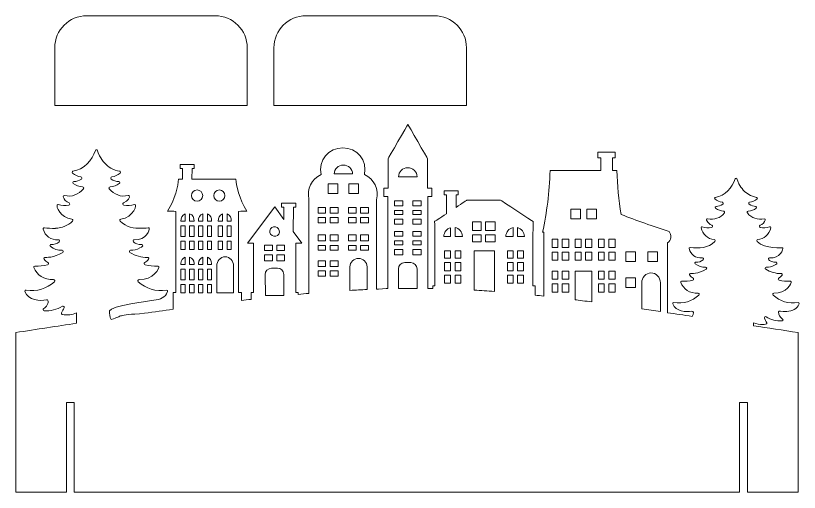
# Model space of a CAD drawing. Header units: inches. Extents: x 624 to 1242, y -178 to 12.
# Drawn here: x 936.3 to 1241.6, y -177.8 to 7.7 of the extents above; entities that cross this region are included whole.
import ezdxf

# ---------------------------------------------------------------- set-up
doc = ezdxf.new("R2010")
doc.units = ezdxf.units.IN
doc.header["$MEASUREMENT"] = 0
doc.layers.add('_U+0421_U+043B_U+043E_U+0439 1', color=7, linetype='Continuous')

# ---------------------------------------------------------------- blocks, each defined once
blk = doc.blocks.new('block 3')
at = {"layer": '_U+0421_U+043B_U+043E_U+0439 1', "color": 1, "lineweight": 5, "true_color": 0xff0000}
blk.add_open_spline([(1026.55, -4.86), (1026.55, -4.86), (1026.55, -27.35), (1026.55, -27.35), (1026.55, -27.35), (951.55, -27.35), (951.55, -27.35), (951.55, -27.35), (951.55, -4.86), (951.55, -4.86), (951.55, 2.05), (957.15, 7.65), (964.05, 7.65), (964.05, 7.65), (1014.04, 7.65), (1014.04, 7.65), (1020.95, 7.65), (1026.55, 2.05), (1026.55, -4.86)], degree=3, knots=[0, 0, 0, 0, 1, 1, 1, 2, 2, 2, 3, 3, 3, 4, 4, 4, 5, 5, 5, 6, 6, 6, 6], dxfattribs=at)
blk = doc.blocks.new('block 2')
at = {"layer": '_U+0421_U+043B_U+043E_U+0439 1'}
blk.add_blockref('block 3', (0, 0), dxfattribs=at)
blk = doc.blocks.new('block 5')
at = {"layer": '_U+0421_U+043B_U+043E_U+0439 1', "color": 1, "lineweight": 5, "true_color": 0xff0000}
blk.add_open_spline([(1111.92, -4.86), (1111.92, -4.86), (1111.92, -27.35), (1111.92, -27.35), (1111.92, -27.35), (1036.92, -27.35), (1036.92, -27.35), (1036.92, -27.35), (1036.92, -4.86), (1036.92, -4.86), (1036.92, 2.05), (1042.52, 7.65), (1049.43, 7.65), (1049.43, 7.65), (1099.41, 7.65), (1099.41, 7.65), (1106.32, 7.65), (1111.92, 2.05), (1111.92, -4.86)], degree=3, knots=[0, 0, 0, 0, 1, 1, 1, 2, 2, 2, 3, 3, 3, 4, 4, 4, 5, 5, 5, 6, 6, 6, 6], dxfattribs=at)
blk = doc.blocks.new('block 4')
at = {"layer": '_U+0421_U+043B_U+043E_U+0439 1'}
blk.add_blockref('block 5', (0, 0), dxfattribs=at)
blk = doc.blocks.new('block 9')
at = {"layer": '_U+0421_U+043B_U+043E_U+0439 1', "color": 1, "lineweight": 5, "true_color": 0xff0000}
for points in [[(1058.04, -57.76), (1061.77, -57.76), (1061.77, -61.49), (1058.04, -61.49), (1058.04, -57.76)], [(1069.9, -57.76), (1069.9, -61.49), (1066.17, -61.49), (1066.17, -57.76), (1069.9, -57.76)], [(1057.05, -69.14), (1054.22, -69.14), (1054.22, -67.02), (1057.05, -67.02), (1057.05, -69.14)], [(1061.95, -69.14), (1058.82, -69.14), (1058.82, -67.02), (1061.95, -67.02), (1061.95, -69.14)], [(1066, -69.14), (1066, -67.02), (1068.93, -67.02), (1068.93, -69.14), (1066, -69.14)], [(1073.72, -69.14), (1070.69, -69.14), (1070.69, -67.02), (1073.72, -67.02), (1073.72, -69.14)], [(1083.87, -64.37), (1087.17, -64.37), (1087.17, -66.38), (1083.87, -66.38), (1083.87, -64.37)], [(1094.32, -66.38), (1091.02, -66.38), (1091.02, -64.37), (1094.32, -64.37), (1094.32, -66.38)], [(1083.87, -68.14), (1087.17, -68.14), (1087.17, -69.73), (1083.87, -69.73), (1083.87, -68.14)], [(1094.32, -69.73), (1091.02, -69.73), (1091.02, -68.14), (1094.32, -68.14), (1094.32, -69.73)], [(1152.6, -67.69), (1156.33, -67.69), (1156.33, -71.42), (1152.6, -71.42), (1152.6, -67.69)], [(1162.53, -71.42), (1158.8, -71.42), (1158.8, -67.69), (1162.53, -67.69), (1162.53, -71.42)], [(1057.05, -72.95), (1054.22, -72.95), (1054.22, -70.91), (1057.05, -70.91), (1057.05, -72.95)], [(1061.95, -72.95), (1058.82, -72.95), (1058.82, -70.91), (1061.95, -70.91), (1061.95, -72.95)], [(1066, -72.95), (1066, -70.91), (1068.93, -70.91), (1068.93, -72.95), (1066, -72.95)], [(1073.72, -72.95), (1070.69, -72.95), (1070.69, -70.91), (1073.72, -70.91), (1073.72, -72.95)], [(1083.87, -71.49), (1087.17, -71.49), (1087.17, -73.51), (1083.87, -73.51), (1083.87, -71.49)], [(1094.32, -73.51), (1091.02, -73.51), (1091.02, -71.49), (1094.32, -71.49), (1094.32, -73.51)], [(1114.32, -72.54), (1117.64, -72.54), (1117.64, -75.9), (1114.32, -75.9), (1114.32, -72.54)], [(1123.05, -75.9), (1119.4, -75.9), (1119.4, -72.54), (1123.05, -72.54), (1123.05, -75.9)], [(1002.31, -78.32), (1000.72, -78.32), (1000.72, -74.08), (1002.31, -74.08), (1002.31, -78.32)], [(1005.85, -78.32), (1004.08, -78.32), (1004.08, -74.08), (1005.85, -74.08), (1005.85, -78.32)], [(1009.27, -78.32), (1007.52, -78.32), (1007.52, -74.08), (1009.27, -74.08), (1009.27, -78.32)], [(1012.65, -78.32), (1011.03, -78.32), (1011.03, -74.08), (1012.65, -74.08), (1012.65, -78.32)], [(1015.21, -78.32), (1015.21, -74.08), (1016.91, -74.08), (1016.91, -78.32), (1015.21, -78.32)], [(1018.67, -74.08), (1020.34, -74.08), (1020.34, -78.32), (1018.67, -78.32), (1018.67, -74.08)], [(1057.05, -79.96), (1054.22, -79.96), (1054.22, -77.68), (1057.05, -77.68), (1057.05, -79.96)], [(1061.95, -79.96), (1058.82, -79.96), (1058.82, -77.68), (1061.95, -77.68), (1061.95, -79.96)], [(1068.93, -77.68), (1068.93, -79.96), (1066, -79.96), (1066, -77.68), (1068.93, -77.68)], [(1073.72, -79.96), (1070.69, -79.96), (1070.69, -77.68), (1073.72, -77.68), (1073.72, -79.96)], [(1083.87, -76.31), (1087.17, -76.31), (1087.17, -78.2), (1083.87, -78.2), (1083.87, -76.31)], [(1094.32, -78.2), (1091.02, -78.2), (1091.02, -76.31), (1094.32, -76.31), (1094.32, -78.2)], [(1114.32, -77.67), (1117.64, -77.67), (1117.64, -80.4), (1114.32, -80.4), (1114.32, -77.67)], [(1123.05, -80.4), (1119.4, -80.4), (1119.4, -77.67), (1123.05, -77.67), (1123.05, -80.4)], [(1147.49, -82.61), (1145.27, -82.61), (1145.27, -79.35), (1147.49, -79.35), (1147.49, -82.61)], [(1151.73, -82.61), (1149.26, -82.61), (1149.26, -79.35), (1151.73, -79.35), (1151.73, -82.61)], [(1154.3, -82.61), (1154.3, -79.35), (1156.55, -79.35), (1156.55, -82.61), (1154.3, -82.61)], [(1160.76, -82.61), (1158.31, -82.61), (1158.31, -79.35), (1160.76, -79.35), (1160.76, -82.61)], [(1165.6, -82.61), (1163.33, -82.61), (1163.33, -79.35), (1165.6, -79.35), (1165.6, -82.61)], [(1169.79, -82.61), (1167.37, -82.61), (1167.37, -79.35), (1169.79, -79.35), (1169.79, -82.61)], [(1002.31, -83.35), (1000.72, -83.35), (1000.72, -80.08), (1002.31, -80.08), (1002.31, -83.35)], [(1005.85, -83.35), (1004.08, -83.35), (1004.08, -80.08), (1005.85, -80.08), (1005.85, -83.35)], [(1009.27, -83.35), (1007.52, -83.35), (1007.52, -80.08), (1009.27, -80.08), (1009.27, -83.35)], [(1012.65, -83.35), (1011.03, -83.35), (1011.03, -80.08), (1012.65, -80.08), (1012.65, -83.35)], [(1016.91, -80.08), (1016.91, -83.35), (1015.21, -83.35), (1015.21, -80.08), (1016.91, -80.08)], [(1018.67, -80.08), (1020.34, -80.08), (1020.34, -83.35), (1018.67, -83.35), (1018.67, -80.08)], [(1033.26, -81.65), (1036.33, -81.65), (1036.33, -83.65), (1033.26, -83.65), (1033.26, -81.65)], [(1041.11, -83.65), (1038.1, -83.65), (1038.1, -81.65), (1041.11, -81.65), (1041.11, -83.65)], [(1057.05, -83.61), (1054.22, -83.61), (1054.22, -81.72), (1057.05, -81.72), (1057.05, -83.61)], [(1061.95, -83.61), (1058.82, -83.61), (1058.82, -81.72), (1061.95, -81.72), (1061.95, -83.61)], [(1066, -81.72), (1068.93, -81.72), (1068.93, -83.61), (1066, -83.61), (1066, -81.72)], [(1073.72, -83.61), (1070.69, -83.61), (1070.69, -81.72), (1073.72, -81.72), (1073.72, -83.61)], [(1083.87, -79.96), (1087.17, -79.96), (1087.17, -81.55), (1083.87, -81.55), (1083.87, -79.96)], [(1094.32, -81.55), (1091.02, -81.55), (1091.02, -79.96), (1094.32, -79.96), (1094.32, -81.55)], [(1033.26, -85.41), (1036.33, -85.41), (1036.33, -87.7), (1033.26, -87.7), (1033.26, -85.41)], [(1041.11, -87.7), (1038.1, -87.7), (1038.1, -85.41), (1041.11, -85.41), (1041.11, -87.7)], [(1083.87, -83.31), (1087.17, -83.31), (1087.17, -85.45), (1083.87, -85.45), (1083.87, -83.31)], [(1094.32, -85.45), (1091.02, -85.45), (1091.02, -83.31), (1094.32, -83.31), (1094.32, -85.45)], [(1105.7, -86.64), (1103.4, -86.64), (1103.4, -83.88), (1105.7, -83.88), (1105.7, -86.64)], [(1109.73, -86.64), (1107.47, -86.64), (1107.47, -83.88), (1109.73, -83.88), (1109.73, -86.64)], [(1130.05, -86.64), (1127.85, -86.64), (1127.85, -83.88), (1130.05, -83.88), (1130.05, -86.64)], [(1134.18, -86.64), (1131.81, -86.64), (1131.81, -83.88), (1134.18, -83.88), (1134.18, -86.64)], [(1147.49, -87.41), (1145.27, -87.41), (1145.27, -84.37), (1147.49, -84.37), (1147.49, -87.41)], [(1151.73, -87.41), (1149.26, -87.41), (1149.26, -84.37), (1151.73, -84.37), (1151.73, -87.41)], [(1156.55, -84.37), (1156.55, -87.41), (1154.3, -87.41), (1154.3, -84.37), (1156.55, -84.37)], [(1160.76, -87.41), (1158.31, -87.41), (1158.31, -84.37), (1160.76, -84.37), (1160.76, -87.41)], [(1165.6, -87.41), (1163.33, -87.41), (1163.33, -84.37), (1165.6, -84.37), (1165.6, -87.41)], [(1169.79, -87.41), (1167.37, -87.41), (1167.37, -84.37), (1169.79, -84.37), (1169.79, -87.41)], [(1177.78, -87.94), (1174.05, -87.94), (1174.05, -84.22), (1177.78, -84.22), (1177.78, -87.94)], [(1182.58, -84.22), (1186.31, -84.22), (1186.31, -87.94), (1182.58, -87.94), (1182.58, -84.22)], [(1057.05, -89.9), (1054.22, -89.9), (1054.22, -87.74), (1057.05, -87.74), (1057.05, -89.9)], [(1061.95, -89.9), (1058.82, -89.9), (1058.82, -87.74), (1061.95, -87.74), (1061.95, -89.9)], [(1105.7, -91.6), (1103.4, -91.6), (1103.4, -88.4), (1105.7, -88.4), (1105.7, -91.6)], [(1109.73, -91.6), (1107.47, -91.6), (1107.47, -88.4), (1109.73, -88.4), (1109.73, -91.6)], [(1130.05, -91.6), (1127.85, -91.6), (1127.85, -88.4), (1130.05, -88.4), (1130.05, -91.6)], [(1134.18, -91.6), (1131.81, -91.6), (1131.81, -88.4), (1134.18, -88.4), (1134.18, -91.6)], [(1002.31, -95.18), (1000.72, -95.18), (1000.72, -90.94), (1002.31, -90.94), (1002.31, -95.18)], [(1005.85, -95.18), (1004.08, -95.18), (1004.08, -90.94), (1005.85, -90.94), (1005.85, -95.18)], [(1009.27, -95.18), (1007.52, -95.18), (1007.52, -90.94), (1009.27, -90.94), (1009.27, -95.18)], [(1012.65, -95.18), (1011.03, -95.18), (1011.03, -90.94), (1012.65, -90.94), (1012.65, -95.18)], [(1057.05, -93.67), (1054.22, -93.67), (1054.22, -91.66), (1057.05, -91.66), (1057.05, -93.67)], [(1061.95, -93.67), (1058.82, -93.67), (1058.82, -91.66), (1061.95, -91.66), (1061.95, -93.67)], [(1105.7, -96.4), (1103.4, -96.4), (1103.4, -93.37), (1105.7, -93.37), (1105.7, -96.4)], [(1109.73, -96.4), (1107.47, -96.4), (1107.47, -93.37), (1109.73, -93.37), (1109.73, -96.4)], [(1130.05, -96.4), (1127.85, -96.4), (1127.85, -93.37), (1130.05, -93.37), (1130.05, -96.4)], [(1134.18, -96.4), (1131.81, -96.4), (1131.81, -93.37), (1134.18, -93.37), (1134.18, -96.4)], [(1147.49, -94.9), (1145.27, -94.9), (1145.27, -91.81), (1147.49, -91.81), (1147.49, -94.9)], [(1151.73, -94.9), (1149.26, -94.9), (1149.26, -91.81), (1151.73, -91.81), (1151.73, -94.9)], [(1165.6, -94.9), (1163.33, -94.9), (1163.33, -91.81), (1165.6, -91.81), (1165.6, -94.9)], [(1169.79, -94.9), (1167.37, -94.9), (1167.37, -91.81), (1169.79, -91.81), (1169.79, -94.9)], [(1177.78, -98.07), (1174.05, -98.07), (1174.05, -94.34), (1177.78, -94.34), (1177.78, -98.07)], [(1002.31, -100.21), (1000.72, -100.21), (1000.72, -96.94), (1002.31, -96.94), (1002.31, -100.21)], [(1005.85, -100.21), (1004.08, -100.21), (1004.08, -96.94), (1005.85, -96.94), (1005.85, -100.21)], [(1009.27, -100.21), (1007.52, -100.21), (1007.52, -96.94), (1009.27, -96.94), (1009.27, -100.21)], [(1012.65, -100.21), (1011.03, -100.21), (1011.03, -96.94), (1012.65, -96.94), (1012.65, -100.21)], [(1147.49, -99.87), (1145.27, -99.87), (1145.27, -96.66), (1147.49, -96.66), (1147.49, -99.87)], [(1151.73, -99.87), (1149.26, -99.87), (1149.26, -96.66), (1151.73, -96.66), (1151.73, -99.87)], [(1165.6, -99.87), (1163.33, -99.87), (1163.33, -96.66), (1165.6, -96.66), (1165.6, -99.87)], [(1169.79, -99.87), (1167.37, -99.87), (1167.37, -96.66), (1169.79, -96.66), (1169.79, -99.87)]]:
    blk.add_lwpolyline(points, dxfattribs=at)
for points, knots in [([(1236.75, -107.47), (1238.92, -107.23), (1240.65, -106.52), (1241.47, -104.48), (1241.57, -104.23), (1241.36, -103.96), (1241.09, -104), (1237.42, -104.51), (1233.96, -103.47), (1231.33, -101.07), (1231.06, -100.82), (1231.22, -100.35), (1231.63, -100.35), (1236.5, -100.53), (1238.73, -96.31), (1238.38, -95.83), (1238.32, -95.74), (1238.22, -95.68), (1238.07, -95.68), (1236.58, -95.77), (1235.1, -95.62), (1233.67, -95.21), (1233.5, -95.17), (1233.39, -95.03), (1233.36, -94.87), (1233.3, -94.34), (1233.93, -94.49), (1234.89, -93.31), (1235.08, -93.08), (1234.94, -92.72), (1234.62, -92.72), (1232.32, -92.72), (1230.24, -92.09), (1228.46, -91), (1228.1, -90.78), (1228.26, -90.23), (1228.67, -90.23), (1229.81, -90.23), (1230.86, -90.03), (1231.91, -89.43), (1232.79, -88.93), (1232.95, -88.72), (1232.85, -88.45), (1232.66, -87.98), (1232.17, -88.5), (1230.84, -88.02), (1230.42, -87.87), (1230.03, -87.64), (1229.67, -87.34), (1229.34, -87.06), (1229.61, -86.53), (1229.97, -86.6), (1234.1, -86.94), (1235.5, -83.09), (1235.09, -82.62), (1235.09, -82.62), (1228.29, -83.27), (1225.12, -80.2), (1224.86, -79.95), (1225.01, -79.52), (1225.37, -79.49), (1227.73, -79.26), (1229.89, -77.49), (1230.45, -74.9), (1230.51, -74.63), (1230.24, -74.41), (1229.99, -74.5), (1228.81, -74.9), (1227.55, -74.97), (1226.35, -74.71), (1225.96, -74.62), (1225.91, -74.08), (1226.28, -73.92), (1227.3, -73.47), (1228.03, -72.74), (1228.32, -71.85), (1228.4, -71.59), (1228.17, -71.34), (1227.91, -71.4), (1225.42, -71.95), (1222.9, -71.07), (1221.33, -69.1), (1221.24, -68.98), (1221.22, -68.82), (1221.28, -68.68), (1221.34, -68.54), (1221.48, -68.44), (1221.63, -68.43), (1222.82, -68.34), (1223.92, -67.92), (1224.82, -67.23), (1225.07, -67.04), (1224.95, -66.62), (1224.62, -66.6), (1223.7, -66.52), (1222.8, -66.21), (1222.02, -65.7), (1221.71, -65.5), (1221.81, -65.01), (1222.18, -64.95), (1223.29, -64.77), (1224.28, -64.34), (1225.12, -63.67), (1225.37, -63.47), (1225.25, -63.08), (1224.94, -63.04), (1223.98, -62.89), (1222.69, -62.38), (1221.89, -61.96), (1221.89, -61.96), (1221.91, -61.95), (1221.91, -61.95), (1220.33, -61.02), (1218.99, -59.57), (1218.03, -57.73), (1217.18, -56.05), (1217.37, -55.59), (1216.92, -55.59), (1216.92, -55.59), (1216.92, -55.59), (1216.91, -55.59), (1216.76, -55.59), (1216.63, -55.69), (1216.58, -55.83), (1215.44, -59.28), (1212.65, -62.47), (1208.83, -63.04), (1208.52, -63.08), (1208.41, -63.47), (1208.66, -63.67), (1209.5, -64.34), (1210.48, -64.77), (1211.59, -64.95), (1211.96, -65.01), (1212.06, -65.5), (1211.75, -65.7), (1210.97, -66.21), (1210.08, -66.52), (1209.15, -66.6), (1208.82, -66.62), (1208.7, -67.03), (1208.95, -67.23), (1209.85, -67.92), (1210.96, -68.34), (1212.14, -68.43), (1212.47, -68.46), (1212.64, -68.84), (1212.44, -69.1), (1210.87, -71.07), (1208.35, -71.95), (1205.86, -71.4), (1204.98, -71.21), (1205.55, -73.07), (1207.49, -73.92), (1207.86, -74.07), (1207.82, -74.62), (1207.42, -74.71), (1206.22, -74.97), (1204.96, -74.9), (1203.78, -74.5), (1203.54, -74.41), (1203.26, -74.62), (1203.32, -74.9), (1203.83, -77.37), (1205.92, -79.26), (1208.41, -79.49), (1208.57, -79.51), (1208.71, -79.61), (1208.76, -79.77), (1208.81, -79.92), (1208.78, -80.09), (1208.66, -80.2), (1205.97, -82.79), (1202.68, -82.96), (1198.99, -82.51), (1198.74, -82.48), (1198.55, -82.71), (1198.6, -82.95), (1199.1, -85.31), (1201.25, -86.82), (1203.81, -86.61), (1203.99, -86.59), (1204.15, -86.69), (1204.22, -86.86), (1204.29, -87.03), (1204.25, -87.22), (1204.11, -87.34), (1203.32, -88), (1202.32, -88.32), (1201.29, -88.24), (1200.95, -88.21), (1200.76, -88.64), (1201.04, -88.86), (1202.22, -89.83), (1203.58, -90.23), (1205.08, -90.23), (1205.5, -90.23), (1205.66, -90.78), (1205.3, -91.01), (1202.24, -92.88), (1199.42, -92.69), (1199.15, -92.72), (1199.01, -92.72), (1198.89, -92.79), (1198.83, -92.92), (1198.77, -93.05), (1198.79, -93.2), (1198.88, -93.31), (1199.25, -93.76), (1199.7, -94.15), (1200.2, -94.45), (1200.52, -94.64), (1200.46, -95.11), (1200.1, -95.21), (1198.67, -95.62), (1197.19, -95.77), (1195.7, -95.68), (1195.43, -95.67), (1195.25, -95.93), (1195.36, -96.18), (1196.45, -98.72), (1198.89, -100.43), (1202.14, -100.35), (1202.53, -100.34), (1202.72, -100.82), (1202.44, -101.07), (1199.81, -103.47), (1196.35, -104.51), (1192.68, -104), (1192.41, -103.96), (1192.2, -104.22), (1192.3, -104.48), (1193.51, -107.54), (1197.42, -107.83), (1199.75, -107.27), (1200.47, -107.1), (1200.44, -108.42), (1199.82, -109.35), (1196.56, -108.86), (1193.38, -108.38), (1190.28, -107.92), (1190.28, -107.92), (1190.28, -80.75), (1190.28, -80.75), (1191.76, -79.94), (1191.75, -77.46), (1190.88, -76.32), (1184.56, -74.28), (1178.31, -72.07), (1172.12, -69.67), (1171.22, -64.07), (1170.68, -58.38), (1170.52, -52.57), (1170.52, -52.57), (1168.86, -52.57), (1168.86, -52.57), (1168.86, -52.57), (1168.86, -47.62), (1168.86, -47.62), (1168.86, -47.62), (1169.88, -47.62), (1169.88, -47.62), (1169.88, -47.62), (1169.88, -45.42), (1169.88, -45.42), (1169.88, -45.42), (1163.09, -45.42), (1163.09, -45.42), (1163.09, -45.42), (1163.09, -47.62), (1163.09, -47.62), (1163.09, -47.62), (1164.21, -47.62), (1164.21, -47.62), (1164.21, -47.62), (1164.21, -52.57), (1164.21, -52.57), (1164.21, -52.57), (1144.47, -52.57), (1144.47, -52.57), (1144.23, -61.17), (1143.22, -68.95), (1141.58, -76.54), (1141.58, -76.54), (1142.01, -76.54), (1142.01, -76.54), (1142.01, -76.54), (1142.01, -101.43), (1142.01, -101.43), (1140.88, -101.31), (1139.75, -101.19), (1138.63, -101.07), (1138.63, -101.07), (1138.63, -97.4), (1138.63, -97.4), (1138.63, -97.4), (1137.83, -97.4), (1137.83, -97.4), (1137.83, -91.68), (1137.82, -72.56), (1137.86, -72.42), (1137.85, -72.41), (1125.17, -64.08), (1125.17, -64.07), (1125.17, -64.07), (1112.22, -64.07), (1112.22, -64.07), (1112.22, -64.07), (1110.24, -65.37), (1107.85, -66.95), (1107.85, -66.95), (1107.85, -62), (1107.85, -62), (1107.85, -62), (1108.67, -62), (1108.67, -62), (1108.67, -62), (1108.67, -60.5), (1108.67, -60.5), (1108.67, -60.5), (1103.21, -60.5), (1103.21, -60.5), (1103.21, -60.5), (1103.21, -62), (1103.21, -62), (1103.21, -62), (1104.11, -62), (1104.11, -62), (1104.11, -62), (1104.11, -69.41), (1104.11, -69.41), (1101.62, -71.04), (1099.53, -72.42), (1099.53, -72.42), (1099.57, -72.58), (1099.56, -91.68), (1099.56, -97.4), (1099.56, -97.4), (1098.76, -97.4), (1098.76, -97.4), (1098.76, -97.4), (1098.76, -98.51), (1098.76, -98.51), (1098.33, -98.51), (1097.41, -98.49), (1096.94, -98.48), (1096.94, -98.48), (1096.94, -62.72), (1096.94, -62.72), (1096.94, -62.72), (1098.49, -62.72), (1098.49, -62.72), (1098.49, -62.72), (1098.49, -59.42), (1098.49, -59.42), (1098.49, -59.42), (1096.79, -59.42), (1096.79, -59.42), (1096.79, -59.42), (1096.79, -48.01), (1096.79, -48.01), (1096.71, -47.87), (1089.17, -34.82), (1089.1, -34.69), (1089.01, -34.83), (1081.48, -47.88), (1081.4, -48.02), (1081.4, -48.02), (1081.4, -59.42), (1081.4, -59.42), (1081.4, -59.42), (1079.7, -59.42), (1079.7, -59.42), (1079.7, -59.42), (1079.7, -62.72), (1079.7, -62.72), (1079.7, -62.72), (1081.25, -62.72), (1081.25, -62.72), (1081.25, -62.72), (1081.25, -98.49), (1081.25, -98.49), (1081.25, -98.49), (1077.14, -98.73), (1076.92, -98.74), (1076.92, -98.74), (1076.92, -63.99), (1076.92, -63.99), (1077.97, -59.93), (1075.9, -55.84), (1072.16, -54.15), (1073.42, -48.75), (1069.24, -43.74), (1063.76, -43.74), (1058.28, -43.74), (1054.1, -48.75), (1055.36, -54.15), (1051.62, -55.84), (1049.67, -59.86), (1050.54, -63.68), (1050.54, -63.68), (1050.54, -100.41), (1050.54, -100.41), (1049.18, -100.53), (1047.81, -100.65), (1046.43, -100.79), (1046.43, -100.79), (1046.43, -100.09), (1046.43, -100.09), (1046.43, -100.09), (1045.48, -100.09), (1045.48, -100.09), (1045.48, -100.09), (1045.48, -80.85), (1045.48, -80.85), (1045.48, -80.85), (1047.78, -80.85), (1047.78, -80.85), (1047.78, -80.85), (1044.43, -76.38), (1044.43, -76.38), (1044.43, -76.38), (1044.58, -66.82), (1044.58, -66.82), (1044.58, -66.82), (1045.41, -66.82), (1045.41, -66.82), (1045.41, -66.82), (1045.41, -65.32), (1045.41, -65.32), (1045.41, -65.32), (1039.94, -65.32), (1039.94, -65.32), (1039.94, -65.32), (1039.94, -66.82), (1039.94, -66.82), (1039.94, -66.82), (1040.84, -66.82), (1040.84, -66.82), (1040.84, -66.82), (1040.84, -71.59), (1040.84, -71.59), (1040.84, -71.59), (1037.24, -66.77), (1037.24, -66.77), (1037.24, -66.77), (1026.69, -80.85), (1026.69, -80.85), (1026.69, -80.85), (1028.99, -80.85), (1028.99, -80.85), (1028.99, -80.85), (1028.99, -100.09), (1028.99, -100.09), (1028.99, -100.09), (1028.04, -100.09), (1028.04, -100.09), (1028.04, -100.09), (1028.04, -102.72), (1028.04, -102.72), (1026.79, -102.86), (1025.52, -103.01), (1024.24, -103.16), (1024.24, -103.16), (1024.24, -100.11), (1024.24, -100.11), (1024.24, -100.11), (1023.19, -100.11), (1023.19, -100.11), (1023.19, -100.11), (1023.19, -68.49), (1023.19, -68.49), (1024.27, -68.47), (1025.36, -68.4), (1026.44, -68.43), (1023.37, -63.5), (1022.14, -58.3), (1022.14, -55.94), (1022.14, -55.94), (1005, -55.94), (1005, -55.94), (1005, -55.94), (1005.07, -51.77), (1005.07, -51.77), (1005.07, -51.77), (1005.9, -51.77), (1005.9, -51.77), (1005.9, -51.77), (1005.9, -50.27), (1005.9, -50.27), (1005.9, -50.27), (1000.43, -50.27), (1000.43, -50.27), (1000.43, -50.27), (1000.43, -51.77), (1000.43, -51.77), (1000.43, -51.77), (1001.33, -51.77), (1001.33, -51.77), (1001.33, -51.77), (1001.33, -55.94), (1001.33, -55.94), (1001.33, -55.94), (999.75, -55.94), (999.75, -55.94), (999.75, -58.56), (998.4, -63.69), (995.45, -68.43), (996.54, -68.4), (997.62, -68.47), (998.7, -68.49), (998.7, -68.49), (998.7, -100.11), (998.7, -100.11), (998.7, -100.11), (997.66, -100.11), (997.66, -100.11), (997.66, -100.11), (997.67, -106.6), (997.67, -106.6), (994.07, -107.09), (990.37, -107.61), (986.57, -108.15), (974.66, -108.99), (978.82, -108.99), (973.51, -110.54), (973.04, -109.53), (972.78, -108.35), (972.86, -107.24), (973.01, -105.18), (989.11, -103.22), (990.2, -103.1), (992.66, -102.83), (994.61, -102.03), (995.54, -99.72), (995.64, -99.44), (995.41, -99.14), (995.1, -99.18), (990.96, -99.76), (987.04, -98.58), (984.08, -95.87), (983.93, -95.74), (983.88, -95.54), (983.96, -95.35), (984.03, -95.18), (984.19, -95.06), (984.41, -95.06), (989.95, -95.26), (992.44, -90.47), (992.04, -89.95), (991.94, -89.81), (991.75, -89.75), (991.7, -89.78), (990.01, -89.88), (988.33, -89.71), (986.72, -89.25), (986.53, -89.2), (986.4, -89.05), (986.38, -88.86), (986.35, -88.67), (986.44, -88.49), (986.61, -88.39), (987.18, -88.05), (987.68, -87.62), (988.1, -87.1), (988.2, -86.97), (988.23, -86.81), (988.15, -86.66), (988.09, -86.52), (987.95, -86.44), (987.8, -86.44), (987.8, -86.44), (987.72, -86.44), (987.72, -86.44), (985.32, -86.44), (982.93, -85.78), (980.83, -84.49), (980.43, -84.24), (980.6, -83.62), (981.07, -83.62), (982.36, -83.62), (983.54, -83.4), (984.74, -82.72), (985.72, -82.16), (985.91, -81.91), (985.79, -81.62), (985.58, -81.08), (985.03, -81.67), (983.52, -81.12), (983.05, -80.95), (982.6, -80.69), (982.2, -80.35), (982.04, -80.22), (981.99, -80.01), (982.07, -79.81), (982.15, -79.59), (982.38, -79.49), (982.54, -79.52), (987.21, -79.9), (988.78, -75.54), (988.32, -75.02), (988.16, -74.84), (988.33, -74.92), (985.78, -75.05), (985.78, -75.05), (985.54, -75.06), (985.54, -75.06), (985.54, -75.06), (985.54, -75.07), (985.54, -75.07), (982.22, -75.18), (979.5, -74.65), (977.05, -72.29), (976.77, -72.01), (976.94, -71.52), (977.34, -71.49), (982.17, -71.02), (984.03, -65.35), (982.57, -65.84), (981.23, -66.29), (979.8, -66.38), (978.45, -66.08), (978, -65.98), (977.95, -65.37), (978.37, -65.19), (980.04, -64.46), (980.98, -62.88), (980.59, -62.46), (980.49, -62.35), (980.35, -62.31), (980.21, -62.34), (977.4, -62.96), (974.55, -61.97), (972.78, -59.75), (972.67, -59.61), (972.65, -59.43), (972.72, -59.27), (972.79, -59.11), (972.94, -59), (973.11, -58.99), (974.46, -58.88), (975.7, -58.41), (976.71, -57.63), (977, -57.41), (976.86, -56.95), (976.5, -56.92), (975.45, -56.83), (974.44, -56.48), (973.56, -55.91), (973.2, -55.68), (973.32, -55.12), (973.74, -55.06), (974.99, -54.86), (976.1, -54.37), (977.05, -53.61), (977.33, -53.38), (977.21, -52.94), (976.86, -52.89), (975.78, -52.73), (974.32, -52.15), (973.42, -51.68), (973.42, -51.68), (973.42, -51.66), (973.42, -51.66), (971.64, -50.61), (970.13, -48.97), (969.05, -46.9), (968.09, -44.99), (968.29, -44.48), (967.79, -44.48), (967.61, -44.48), (967.46, -44.59), (967.4, -44.75), (966.12, -48.65), (962.96, -52.25), (958.65, -52.89), (958.48, -52.91), (958.36, -53.03), (958.31, -53.18), (958.27, -53.34), (958.32, -53.51), (958.45, -53.61), (959.4, -54.37), (960.51, -54.86), (961.76, -55.06), (962.18, -55.12), (962.3, -55.68), (961.95, -55.91), (961.07, -56.48), (960.06, -56.83), (959.01, -56.92), (958.65, -56.95), (958.51, -57.41), (958.79, -57.63), (959.81, -58.41), (961.05, -58.88), (962.4, -58.99), (962.77, -59.02), (962.96, -59.45), (962.73, -59.75), (960.96, -61.97), (958.11, -62.96), (955.3, -62.34), (955, -62.27), (954.74, -62.56), (954.84, -62.85), (955.16, -63.85), (955.98, -64.69), (957.14, -65.19), (957.33, -65.27), (957.44, -65.46), (957.42, -65.67), (957.4, -65.87), (957.26, -66.04), (957.05, -66.08), (955.7, -66.38), (954.28, -66.29), (952.94, -65.84), (952.81, -65.8), (952.66, -65.82), (952.55, -65.92), (951.96, -66.44), (953.76, -71.06), (958.18, -71.49), (958.57, -71.52), (958.74, -72.02), (958.45, -72.29), (956.67, -74.01), (954.55, -74.9), (951.8, -75.08), (951.8, -75.08), (951.81, -75.09), (951.81, -75.09), (951.77, -75.09), (951.68, -75.09), (951.65, -75.1), (951.65, -75.1), (951.64, -75.09), (951.64, -75.09), (950.39, -75.12), (948.72, -75.05), (947.53, -74.9), (947.41, -74.88), (947.28, -74.93), (947.19, -75.02), (947.1, -75.12), (947.06, -75.26), (947.09, -75.39), (947.66, -78.06), (950.08, -79.77), (952.98, -79.53), (953.18, -79.51), (953.36, -79.62), (953.44, -79.81), (953.52, -80.01), (953.47, -80.22), (953.31, -80.35), (952.43, -81.1), (951.3, -81.46), (950.13, -81.37), (949.74, -81.33), (949.53, -81.83), (949.85, -82.08), (951.18, -83.17), (952.71, -83.63), (954.41, -83.63), (954.89, -83.63), (955.07, -84.24), (954.66, -84.5), (951.2, -86.61), (948.01, -86.41), (947.71, -86.44), (947.36, -86.44), (947.19, -86.85), (947.41, -87.1), (947.83, -87.62), (948.33, -88.05), (948.9, -88.39), (949.26, -88.6), (949.19, -89.14), (948.79, -89.25), (947.17, -89.71), (945.5, -89.88), (943.81, -89.78), (943.51, -89.76), (943.31, -90.07), (943.42, -90.35), (944.65, -93.21), (947.41, -95.15), (951.09, -95.06), (951.53, -95.04), (951.74, -95.59), (951.43, -95.87), (948.46, -98.58), (944.54, -99.76), (940.4, -99.18), (940.26, -99.16), (940.11, -99.22), (940.03, -99.34), (939.94, -99.45), (939.92, -99.59), (939.97, -99.72), (941.33, -103.18), (945.76, -103.5), (948.4, -102.88), (948.53, -102.85), (948.67, -102.88), (948.78, -102.96), (949.22, -103.28), (949.12, -105.26), (947.22, -106.39), (946.89, -106.59), (947.01, -107.1), (947.4, -107.14), (949.92, -107.34), (952.38, -106.74), (954.52, -105.41), (954.9, -105.18), (955.36, -105.55), (955.21, -105.97), (954.96, -106.67), (954.62, -107.33), (954.22, -107.94), (954.07, -108.17), (954.18, -108.49), (954.45, -108.55), (956.43, -109.03), (958.46, -108.75), (960, -108.03), (960, -108.03), (960, -112.05), (960, -112.05), (952.5, -113.17), (944.63, -114.37), (936.34, -115.65), (936.34, -115.65), (936.34, -177.8), (936.34, -177.8), (936.34, -177.8), (956.15, -177.8), (956.15, -177.8), (956.15, -177.8), (956.15, -142.8), (956.15, -142.8), (956.15, -142.8), (959.15, -142.8), (959.15, -142.8), (959.15, -142.8), (959.15, -177.8), (959.15, -177.8), (959.15, -177.8), (1218.33, -177.8), (1218.33, -177.8), (1218.33, -177.8), (1218.33, -142.8), (1218.33, -142.8), (1218.33, -142.8), (1221.33, -142.8), (1221.33, -142.8), (1221.33, -142.8), (1221.33, -177.8), (1221.33, -177.8), (1221.33, -177.8), (1241.14, -177.8), (1241.14, -177.8), (1241.14, -177.8), (1241.14, -115.65), (1241.14, -115.65), (1235.1, -114.73), (1229.31, -113.85), (1223.74, -113), (1223.74, -113), (1223.74, -111.83), (1223.74, -111.83), (1226.15, -112.89), (1228.73, -112.49), (1228.9, -112.08), (1229.05, -111.71), (1228.57, -111.61), (1227.98, -110.01), (1227.85, -109.64), (1228.26, -109.31), (1228.59, -109.51), (1230.49, -110.69), (1232.68, -111.22), (1234.91, -111.04), (1235.25, -111.01), (1235.35, -110.56), (1235.06, -110.38), (1233.97, -109.73), (1233.41, -108.73), (1233.5, -107.64), (1233.57, -106.82), (1234.45, -107.71), (1236.75, -107.47)], [0, 0, 0, 0, 1, 1, 1, 2, 2, 2, 3, 3, 3, 4, 4, 4, 5, 5, 5, 6, 6, 6, 7, 7, 7, 8, 8, 8, 9, 9, 9, 10, 10, 10, 11, 11, 11, 12, 12, 12, 13, 13, 13, 14, 14, 14, 15, 15, 15, 16, 16, 16, 17, 17, 17, 18, 18, 18, 19, 19, 19, 20, 20, 20, 21, 21, 21, 22, 22, 22, 23, 23, 23, 24, 24, 24, 25, 25, 25, 26, 26, 26, 27, 27, 27, 28, 28, 28, 29, 29, 29, 30, 30, 30, 31, 31, 31, 32, 32, 32, 33, 33, 33, 34, 34, 34, 35, 35, 35, 36, 36, 36, 37, 37, 37, 38, 38, 38, 39, 39, 39, 40, 40, 40, 41, 41, 41, 42, 42, 42, 43, 43, 43, 44, 44, 44, 45, 45, 45, 46, 46, 46, 47, 47, 47, 48, 48, 48, 49, 49, 49, 50, 50, 50, 51, 51, 51, 52, 52, 52, 53, 53, 53, 54, 54, 54, 55, 55, 55, 56, 56, 56, 57, 57, 57, 58, 58, 58, 59, 59, 59, 60, 60, 60, 61, 61, 61, 62, 62, 62, 63, 63, 63, 64, 64, 64, 65, 65, 65, 66, 66, 66, 67, 67, 67, 68, 68, 68, 69, 69, 69, 70, 70, 70, 71, 71, 71, 72, 72, 72, 73, 73, 73, 74, 74, 74, 75, 75, 75, 76, 76, 76, 77, 77, 77, 78, 78, 78, 79, 79, 79, 80, 80, 80, 81, 81, 81, 82, 82, 82, 83, 83, 83, 84, 84, 84, 85, 85, 85, 86, 86, 86, 87, 87, 87, 88, 88, 88, 89, 89, 89, 90, 90, 90, 91, 91, 91, 92, 92, 92, 93, 93, 93, 94, 94, 94, 95, 95, 95, 96, 96, 96, 97, 97, 97, 98, 98, 98, 99, 99, 99, 100, 100, 100, 101, 101, 101, 102, 102, 102, 103, 103, 103, 104, 104, 104, 105, 105, 105, 106, 106, 106, 107, 107, 107, 108, 108, 108, 109, 109, 109, 110, 110, 110, 111, 111, 111, 112, 112, 112, 113, 113, 113, 114, 114, 114, 115, 115, 115, 116, 116, 116, 117, 117, 117, 118, 118, 118, 119, 119, 119, 120, 120, 120, 121, 121, 121, 122, 122, 122, 123, 123, 123, 124, 124, 124, 125, 125, 125, 126, 126, 126, 127, 127, 127, 128, 128, 128, 129, 129, 129, 130, 130, 130, 131, 131, 131, 132, 132, 132, 133, 133, 133, 134, 134, 134, 135, 135, 135, 136, 136, 136, 137, 137, 137, 138, 138, 138, 139, 139, 139, 140, 140, 140, 141, 141, 141, 142, 142, 142, 143, 143, 143, 144, 144, 144, 145, 145, 145, 146, 146, 146, 147, 147, 147, 148, 148, 148, 149, 149, 149, 150, 150, 150, 151, 151, 151, 152, 152, 152, 153, 153, 153, 154, 154, 154, 155, 155, 155, 156, 156, 156, 157, 157, 157, 158, 158, 158, 159, 159, 159, 160, 160, 160, 161, 161, 161, 162, 162, 162, 163, 163, 163, 164, 164, 164, 165, 165, 165, 166, 166, 166, 167, 167, 167, 168, 168, 168, 169, 169, 169, 170, 170, 170, 171, 171, 171, 172, 172, 172, 173, 173, 173, 174, 174, 174, 175, 175, 175, 176, 176, 176, 177, 177, 177, 178, 178, 178, 179, 179, 179, 180, 180, 180, 181, 181, 181, 182, 182, 182, 183, 183, 183, 184, 184, 184, 185, 185, 185, 186, 186, 186, 187, 187, 187, 188, 188, 188, 189, 189, 189, 190, 190, 190, 191, 191, 191, 192, 192, 192, 193, 193, 193, 194, 194, 194, 195, 195, 195, 196, 196, 196, 197, 197, 197, 198, 198, 198, 199, 199, 199, 200, 200, 200, 201, 201, 201, 202, 202, 202, 203, 203, 203, 204, 204, 204, 205, 205, 205, 206, 206, 206, 207, 207, 207, 208, 208, 208, 209, 209, 209, 210, 210, 210, 211, 211, 211, 212, 212, 212, 213, 213, 213, 214, 214, 214, 215, 215, 215, 216, 216, 216, 217, 217, 217, 218, 218, 218, 219, 219, 219, 220, 220, 220, 221, 221, 221, 222, 222, 222, 223, 223, 223, 224, 224, 224, 225, 225, 225, 226, 226, 226, 227, 227, 227, 228, 228, 228, 229, 229, 229, 230, 230, 230, 231, 231, 231, 232, 232, 232, 233, 233, 233, 234, 234, 234, 235, 235, 235, 236, 236, 236, 237, 237, 237, 238, 238, 238, 239, 239, 239, 240, 240, 240, 241, 241, 241, 242, 242, 242, 243, 243, 243, 244, 244, 244, 245, 245, 245, 246, 246, 246, 247, 247, 247, 248, 248, 248, 249, 249, 249, 250, 250, 250, 251, 251, 251, 252, 252, 252, 253, 253, 253, 254, 254, 254, 255, 255, 255, 256, 256, 256, 257, 257, 257, 258, 258, 258, 259, 259, 259, 260, 260, 260, 261, 261, 261, 262, 262, 262, 263, 263, 263, 264, 264, 264, 265, 265, 265, 266, 266, 266, 267, 267, 267, 268, 268, 268, 269, 269, 269, 270, 270, 270, 271, 271, 271, 272, 272, 272, 273, 273, 273, 274, 274, 274, 275, 275, 275, 276, 276, 276, 277, 277, 277, 278, 278, 278, 279, 279, 279, 280, 280, 280, 281, 281, 281, 282, 282, 282, 283, 283, 283, 284, 284, 284, 285, 285, 285, 286, 286, 286, 287, 287, 287, 288, 288, 288, 289, 289, 289, 290, 290, 290, 291, 291, 291, 292, 292, 292, 293, 293, 293, 294, 294, 294, 295, 295, 295, 296, 296, 296, 297, 297, 297, 298, 298, 298, 298]), ([(1063.94, -50.5), (1065.88, -50.48), (1067.47, -51.99), (1067.59, -53.9), (1067.59, -53.9), (1060.35, -53.9), (1060.35, -53.9), (1060.47, -52.01), (1062.03, -50.51), (1063.94, -50.5)], [0, 0, 0, 0, 1, 1, 1, 2, 2, 2, 3, 3, 3, 3]), ([(1089.06, -51.49), (1091.06, -51.47), (1092.69, -53.07), (1092.72, -55.06), (1092.72, -55.06), (1085.47, -55.06), (1085.47, -55.06), (1085.5, -53.1), (1087.09, -51.51), (1089.06, -51.49)], [0, 0, 0, 0, 1, 1, 1, 2, 2, 2, 3, 3, 3, 3]), ([(1004.85, -62.33), (1004.85, -61.14), (1005.82, -60.17), (1007.02, -60.17), (1008.21, -60.17), (1009.18, -61.14), (1009.18, -62.33), (1009.18, -63.53), (1008.21, -64.5), (1007.02, -64.5), (1005.82, -64.5), (1004.85, -63.53), (1004.85, -62.33)], [0, 0, 0, 0, 1, 1, 1, 2, 2, 2, 3, 3, 3, 4, 4, 4, 4]), ([(1013.51, -62.33), (1013.51, -61.14), (1014.48, -60.17), (1015.68, -60.17), (1016.87, -60.17), (1017.84, -61.14), (1017.84, -62.33), (1017.84, -63.53), (1016.87, -64.5), (1015.68, -64.5), (1014.48, -64.5), (1013.51, -63.53), (1013.51, -62.33)], [0, 0, 0, 0, 1, 1, 1, 2, 2, 2, 3, 3, 3, 4, 4, 4, 4]), ([(1002.31, -72.32), (1002.31, -72.32), (1000.72, -72.32), (1000.72, -72.32), (1000.72, -71.03), (1001.06, -70), (1002.31, -69.49), (1002.31, -69.49), (1002.31, -72.32), (1002.31, -72.32)], [0, 0, 0, 0, 1, 1, 1, 2, 2, 2, 3, 3, 3, 3]), ([(1004.08, -72.32), (1004.08, -72.32), (1004.08, -69.42), (1004.08, -69.42), (1005.41, -69.85), (1005.85, -70.92), (1005.85, -72.32), (1005.85, -72.32), (1004.08, -72.32), (1004.08, -72.32)], [0, 0, 0, 0, 1, 1, 1, 2, 2, 2, 3, 3, 3, 3]), ([(1009.27, -72.32), (1009.27, -72.32), (1007.52, -72.32), (1007.52, -72.32), (1007.52, -70.93), (1007.94, -69.88), (1009.27, -69.43), (1009.27, -69.43), (1009.27, -72.32), (1009.27, -72.32)], [0, 0, 0, 0, 1, 1, 1, 2, 2, 2, 3, 3, 3, 3]), ([(1011.03, -72.32), (1011.03, -72.32), (1011.03, -69.48), (1011.03, -69.48), (1012.29, -69.98), (1012.65, -71.01), (1012.65, -72.32), (1012.65, -72.32), (1011.03, -72.32), (1011.03, -72.32)], [0, 0, 0, 0, 1, 1, 1, 2, 2, 2, 3, 3, 3, 3]), ([(1015.21, -72.32), (1015.21, -70.98), (1015.6, -69.92), (1016.91, -69.45), (1016.91, -69.45), (1016.91, -72.32), (1016.91, -72.32), (1016.91, -72.32), (1015.21, -72.32), (1015.21, -72.32)], [0, 0, 0, 0, 1, 1, 1, 2, 2, 2, 3, 3, 3, 3]), ([(1018.67, -69.46), (1019.97, -69.94), (1020.34, -70.99), (1020.34, -72.32), (1020.34, -72.32), (1018.67, -72.32), (1018.67, -72.32), (1018.67, -72.32), (1018.67, -69.46), (1018.67, -69.46)], [0, 0, 0, 0, 1, 1, 1, 2, 2, 2, 3, 3, 3, 3]), ([(1035.59, -75.33), (1036.14, -74.45), (1037.3, -74.18), (1038.18, -74.73), (1039.06, -75.28), (1039.33, -76.45), (1038.78, -77.33), (1038.23, -78.21), (1037.07, -78.48), (1036.19, -77.93), (1035.3, -77.38), (1035.04, -76.21), (1035.59, -75.33)], [0, 0, 0, 0, 1, 1, 1, 2, 2, 2, 3, 3, 3, 4, 4, 4, 4]), ([(1105.7, -78.25), (1105.7, -78.25), (1103.11, -78.25), (1103.11, -78.25), (1103.14, -76.64), (1104.22, -75.28), (1105.7, -74.84), (1105.7, -74.84), (1105.7, -78.25), (1105.7, -78.25)], [0, 0, 0, 0, 1, 1, 1, 2, 2, 2, 3, 3, 3, 3]), ([(1107.47, -78.25), (1107.47, -78.25), (1107.47, -74.76), (1107.47, -74.76), (1109.1, -75.1), (1110.33, -76.52), (1110.36, -78.25), (1110.36, -78.25), (1107.47, -78.25), (1107.47, -78.25)], [0, 0, 0, 0, 1, 1, 1, 2, 2, 2, 3, 3, 3, 3]), ([(1130.05, -78.25), (1130.05, -78.25), (1127.22, -78.25), (1127.22, -78.25), (1127.26, -76.56), (1128.45, -75.14), (1130.05, -74.78), (1130.05, -74.78), (1130.05, -78.25), (1130.05, -78.25)], [0, 0, 0, 0, 1, 1, 1, 2, 2, 2, 3, 3, 3, 3]), ([(1131.81, -78.25), (1131.81, -78.25), (1131.81, -74.82), (1131.81, -74.82), (1133.33, -75.24), (1134.45, -76.61), (1134.48, -78.25), (1134.48, -78.25), (1131.81, -78.25), (1131.81, -78.25)], [0, 0, 0, 0, 1, 1, 1, 2, 2, 2, 3, 3, 3, 3]), ([(1122.79, -99.64), (1120.14, -99.44), (1117.53, -99.26), (1114.92, -99.12), (1114.92, -99.12), (1114.92, -83.88), (1114.92, -83.88), (1114.92, -83.88), (1122.79, -83.88), (1122.79, -83.88), (1122.79, -83.88), (1122.79, -99.64), (1122.79, -99.64)], [0, 0, 0, 0, 1, 1, 1, 2, 2, 2, 3, 3, 3, 4, 4, 4, 4]), ([(1002.31, -89.18), (1002.31, -89.18), (1000.72, -89.18), (1000.72, -89.18), (1000.72, -89.18), (1000.72, -88.71), (1000.72, -88.71), (1000.72, -87.64), (1001.38, -86.73), (1002.31, -86.34), (1002.31, -86.34), (1002.31, -89.18), (1002.31, -89.18)], [0, 0, 0, 0, 1, 1, 1, 2, 2, 2, 3, 3, 3, 4, 4, 4, 4]), ([(1005.85, -89.18), (1005.85, -89.18), (1004.08, -89.18), (1004.08, -89.18), (1004.08, -89.18), (1004.08, -86.28), (1004.08, -86.28), (1005.11, -86.61), (1005.85, -87.57), (1005.85, -88.71), (1005.85, -88.71), (1005.85, -89.18), (1005.85, -89.18)], [0, 0, 0, 0, 1, 1, 1, 2, 2, 2, 3, 3, 3, 4, 4, 4, 4]), ([(1009.27, -89.18), (1009.27, -89.18), (1007.52, -89.18), (1007.52, -89.18), (1007.52, -89.18), (1007.52, -88.71), (1007.52, -88.71), (1007.52, -87.58), (1008.25, -86.63), (1009.27, -86.29), (1009.27, -86.29), (1009.27, -89.18), (1009.27, -89.18)], [0, 0, 0, 0, 1, 1, 1, 2, 2, 2, 3, 3, 3, 4, 4, 4, 4]), ([(1012.65, -89.18), (1012.65, -89.18), (1011.03, -89.18), (1011.03, -89.18), (1011.03, -89.18), (1011.03, -86.33), (1011.03, -86.33), (1011.97, -86.71), (1012.65, -87.63), (1012.65, -88.71), (1012.65, -88.71), (1012.65, -89.18), (1012.65, -89.18)], [0, 0, 0, 0, 1, 1, 1, 2, 2, 2, 3, 3, 3, 4, 4, 4, 4]), ([(1021.2, -100.21), (1021.2, -100.21), (1014.65, -100.21), (1014.65, -100.21), (1014.65, -100.21), (1014.65, -89.78), (1014.65, -89.78), (1014.65, -87.77), (1016.11, -86.15), (1017.93, -86.15), (1019.73, -86.15), (1021.2, -87.77), (1021.2, -89.78), (1021.2, -89.78), (1021.2, -100.21), (1021.2, -100.21)], [0, 0, 0, 0, 1, 1, 1, 2, 2, 2, 3, 3, 3, 4, 4, 4, 5, 5, 5, 5]), ([(1073.19, -98.89), (1071, -98.99), (1068.78, -99.1), (1066.53, -99.23), (1066.53, -99.23), (1066.53, -90.11), (1066.53, -90.11), (1066.53, -88.26), (1068.02, -86.77), (1069.86, -86.77), (1071.7, -86.77), (1073.19, -88.26), (1073.19, -90.11), (1073.19, -90.11), (1073.19, -98.89), (1073.19, -98.89)], [0, 0, 0, 0, 1, 1, 1, 2, 2, 2, 3, 3, 3, 4, 4, 4, 5, 5, 5, 5]), ([(1085.49, -98.51), (1085.49, -98.51), (1085.42, -90.91), (1085.42, -90.91), (1085.41, -89.54), (1086.51, -88.42), (1087.87, -88.41), (1087.87, -88.41), (1090.19, -88.39), (1090.19, -88.39), (1091.55, -88.38), (1092.67, -89.48), (1092.68, -90.84), (1092.68, -90.84), (1092.75, -98.45), (1092.75, -98.45), (1090.34, -98.45), (1087.93, -98.47), (1085.49, -98.51)], [0, 0, 0, 0, 1, 1, 1, 2, 2, 2, 3, 3, 3, 4, 4, 4, 5, 5, 5, 6, 6, 6, 6]), ([(1033.59, -101.16), (1033.59, -101.16), (1033.52, -93.1), (1033.52, -93.1), (1033.51, -91.74), (1034.61, -90.62), (1035.97, -90.61), (1035.97, -90.61), (1038.28, -90.59), (1038.28, -90.59), (1039.65, -90.58), (1040.77, -91.67), (1040.78, -93.04), (1040.78, -93.04), (1040.85, -101.16), (1040.85, -101.16), (1040.85, -101.16), (1033.59, -101.16), (1033.59, -101.16)], [0, 0, 0, 0, 1, 1, 1, 2, 2, 2, 3, 3, 3, 4, 4, 4, 5, 5, 5, 6, 6, 6, 6]), ([(1160.76, -103.72), (1158.55, -103.43), (1155.31, -103.02), (1154.3, -102.89), (1154.3, -102.89), (1154.3, -91.81), (1154.3, -91.81), (1154.3, -91.81), (1160.76, -91.81), (1160.76, -91.81), (1160.76, -91.81), (1160.76, -103.72), (1160.76, -103.72)], [0, 0, 0, 0, 1, 1, 1, 2, 2, 2, 3, 3, 3, 4, 4, 4, 4]), ([(1180.27, -106.44), (1180.27, -106.44), (1180.19, -96.36), (1180.19, -96.36), (1180.17, -94.2), (1181.78, -92.43), (1183.78, -92.41), (1185.79, -92.39), (1187.43, -94.13), (1187.45, -96.29), (1187.45, -96.29), (1187.52, -107.51), (1187.52, -107.51), (1185.05, -107.14), (1182.64, -106.79), (1180.27, -106.44)], [0, 0, 0, 0, 1, 1, 1, 2, 2, 2, 3, 3, 3, 4, 4, 4, 5, 5, 5, 5])]:
    blk.add_open_spline(points, degree=3, knots=knots, dxfattribs=at)
blk = doc.blocks.new('block 8')
at = {"layer": '_U+0421_U+043B_U+043E_U+0439 1'}
blk.add_blockref('block 9', (0, 0), dxfattribs=at)

msp = doc.modelspace()

# ---------------------------------------------------------------- block references
at = {"layer": '_U+0421_U+043B_U+043E_U+0439 1'}
for name in ['block 2', 'block 4', 'block 8']:
    msp.add_blockref(name, (0, 0), dxfattribs=at)

doc.saveas('drawing.dxf')
